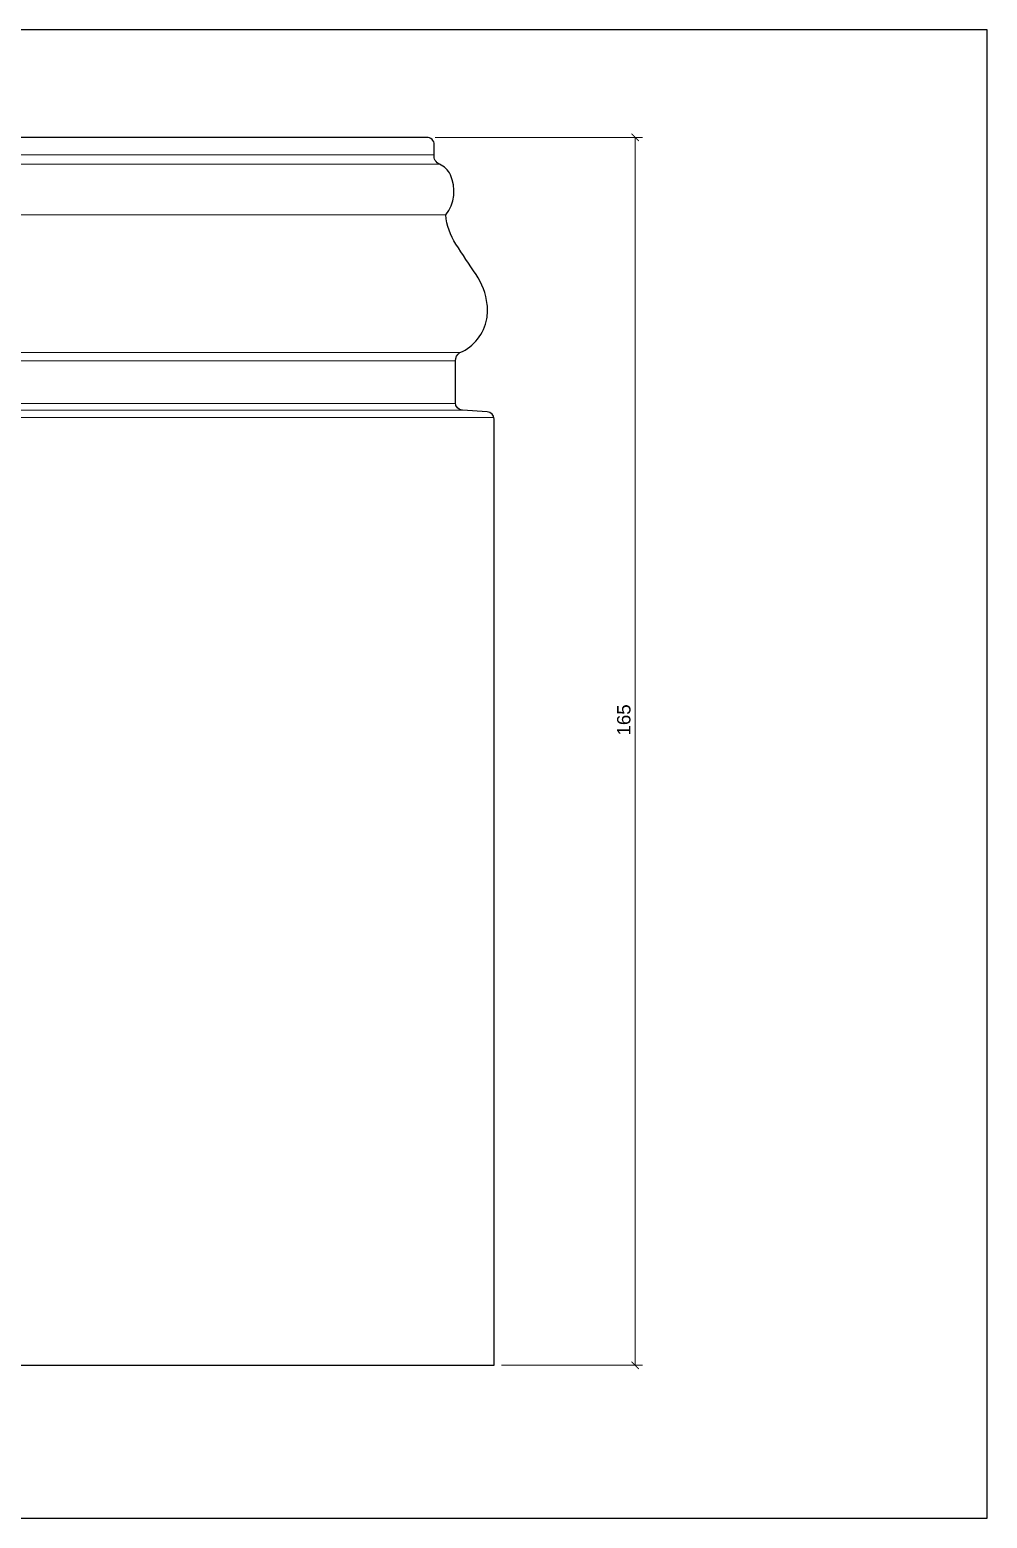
# Model space of a CAD drawing. Header units: inches. Extents: x -1 to 299, y 4775 to 4975.
# Drawn here: x 170.6 to 299.3, y 4775.5 to 4975.5 of the extents above; entities that cross this region are included whole.
import ezdxf

# ---------------------------------------------------------------- set-up
doc = ezdxf.new("R2010")
doc.units = ezdxf.units.IN
doc.header["$MEASUREMENT"] = 0
doc.styles.get("Standard").update_dxf_attribs({"font": 'arial.ttf'})
doc.dimstyles.new('M_1', dxfattribs={"dimtxt": 1.8, "dimasz": 1, "dimexe": 1, "dimexo": 1, "dimgap": 0.6, "dimtad": 1, "dimdec": 0, "dimdsep": 46, "dimtxsty": 'Standard', "dimblk": 'ARCHTICK', "dimcen": -5, "dimclrd": 7, "dimclre": 7, "dimclrt": 7, "dimadec": 0, "dimazin": 0, "dimtfac": 1, "dimtdec": 0, "dimtmove": 0, "dimatfit": 3, "dimfxl": 1, "dimtolj": 1, "dimtzin": 0, "dimlwd": 5, "dimlwe": 5, "dimarcsym": 0})

# ---------------------------------------------------------------- blocks, each defined once
blk = doc.blocks.new('_ArchTick')
at = {"color": 0, "linetype": 'ByBlock', "const_width": 0.15}
blk.add_lwpolyline([(-0.5, -0.5), (0.5, 0.5)], dxfattribs=at)
blk = doc.blocks.new('*D56')
at = {"color": 7, "lineweight": 5, "ltscale": 1000, "transparency": 16777216}
for p, q in [((225.05, 4961.02), (252.95, 4961.02)), ((251.95, 4961.02), (251.95, 4796.02)), ((233.98, 4796.02), (252.95, 4796.02))]:
    blk.add_line(p, q, dxfattribs=at)
at = {"layer": 'Defpoints', "color": 0, "ltscale": 1000, "transparency": 16777216}
for p in [(224.05, 4961.02, 0), (232.98, 4796.02, 0), (251.95, 4796.02)]:
    blk.add_point(p, dxfattribs=at)
at = {"color": 7, "lineweight": 5, "ltscale": 1000, "transparency": 16777216}
for p, rotation in [((251.95, 4961.02), 90), ((251.95, 4796.02), 270)]:
    blk.add_blockref('_ArchTick', p, dxfattribs=dict(at, rotation=rotation))
at = {"color": 7, "ltscale": 1000, "transparency": 16777216, "insert": (250.43, 4882.74), "char_height": 1.8, "attachment_point": 5, "rotation": 90}
blk.add_mtext('\\A1;165', dxfattribs=at)

msp = doc.modelspace()

# ---------------------------------------------------------------- linework, layer by layer
at = {"color": 7, "lineweight": 15, "ltscale": 1000}
for p, q in [((224.94, 4958.67, 0), (105.54, 4958.68, 0)), ((225.65, 4957.4, 0), (106.25, 4957.41, 0)), ((226.49, 4950.59, 0), (107.09, 4950.59, 0)), ((228.4, 4932.1, 0), (109, 4932.1, 0)), ((227.78, 4930.99, 0), (108.38, 4931, 0)), ((227.79, 4925.28, 0), (108.39, 4925.28, 0)), ((228.72, 4924.37, 0), (109.32, 4924.37, 0)), ((232.95, 4923.38, 0), (113.55, 4923.38, 0))]:
    msp.add_line(p, q, dxfattribs=at)
at = {"color": 6, "ltscale": 1000}
msp.add_lwpolyline([(-0.71, 4775.48), (299.29, 4775.48), (299.29, 4975.48), (-0.71, 4975.48)], close=True, dxfattribs=at)
at = {"color": 7, "elevation": 0}
msp.add_lwpolyline([(113.6, 4796.02), (232.98, 4796.02), (232.98, 4923.16, 0.396015), (232.04, 4924.16), (228.72, 4924.37, -0.396015), (227.78, 4925.36), (227.78, 4930.99, -0.26086), (228.4, 4932.1, 0.252769), (232, 4936.64, 0.074717), (232.06, 4938.57, 0.117314), (230.56, 4942.59, -0.002538), (227.86, 4946.67, -0.122397), (226.49, 4950.59, 0.281628), (227.11, 4956, 0.185943), (225.65, 4957.4, -0.344732), (224.94, 4958.67), (224.94, 4960.02, 0.414214), (223.94, 4961.02), (95.6, 4961.02)], format="xyb", dxfattribs=at)

# ---------------------------------------------------------------- dimensions: what is measured, and where the dimension line sits
at = {"color": 7, "ltscale": 1000}
dim = msp.add_linear_dim(base=(251.95, 4796.02), p1=(224.05, 4961.02, 0), p2=(232.98, 4796.02, 0), angle=90, dimstyle='M_1', dxfattribs=at)
dim.commit()
dim.dimension.update_dxf_attribs({"geometry": '*D56', "text_midpoint": (251.95, 4882.74), "dimtype": 128})

doc.saveas('drawing.dxf')
